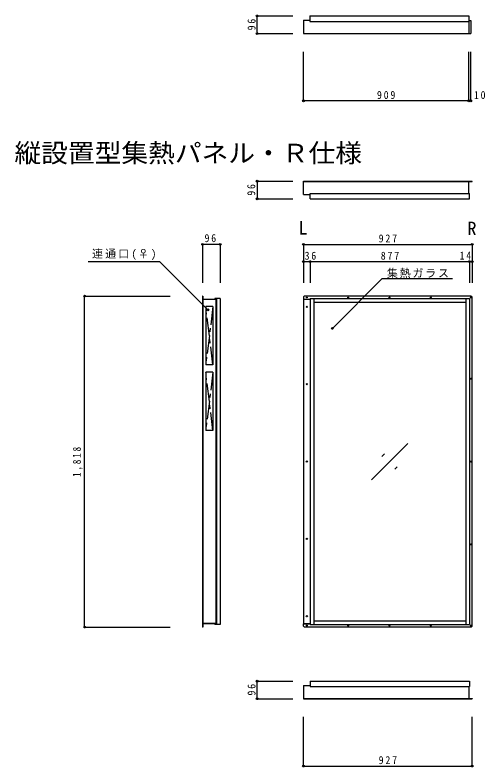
# Model space of a CAD drawing. Units: millimetres at full size, sheet at 1:20; details may follow other scales. Extents: x -4150 to 1803, y -5254 to 5444.
# Drawn here: x -4150 to -1566, y -5182 to -1052 of the extents above; entities that cross this region are included whole.
import ezdxf
from ezdxf.enums import TextEntityAlignment as Align

# ---------------------------------------------------------------- set-up
doc = ezdxf.new("R2010")
doc.units = ezdxf.units.MM
doc.header["$LTSCALE"] = 20
doc.header["$PDMODE"] = 32
doc.header["$PDSIZE"] = 10
doc.linetypes.add('CHAIN1', pattern=[8, 5, -1, 1, -1])
doc.layers.add('0-0', color=7, linetype='Continuous')
doc.styles.add('ＭＳ ゴシック', font='')
doc.styles.get('ＭＳ ゴシック').set_extended_font_data('MS Gothic')

msp = doc.modelspace()

# ---------------------------------------------------------------- linework, layer by layer
at = {"layer": '0-0'}
for p, q in [((-2819.06, -1056.7), (-2622.88, -1056.7)), ((-2819.06, -1153.7), (-2819.06, -1056.7)), ((-2529.8, -1056.7), (-2529.8, -1086.7)), ((-2529.8, -1056.7), (-1654.8, -1056.7)), ((-1654.8, -1056.7), (-1654.8, -1152.7)), ((-2563.8, -1080.7), (-2563.8, -1153.7)), ((-2563.8, -1080.7), (-2529.8, -1080.7)), ((-2529.8, -1086.7), (-1654.8, -1086.7)), ((-1654.8, -1081.2), (-1644.8, -1081.2)), ((-1644.8, -1081.2), (-1644.8, -1153.2)), ((-2819.06, -1153.7), (-2622.88, -1153.7)), ((-2563.8, -1152.7), (-1654.8, -1152.7)), ((-2563.8, -1153.2), (-1644.8, -1153.2)), ((-2563.8, -1153.7), (-1654.8, -1153.7)), ((-1654.8, -1152.7), (-1654.8, -1153.7)), ((-2563.8, -1523.4), (-2563.8, -1253.67)), ((-1654.8, -1523.4), (-1654.8, -1253.67)), ((-1654.8, -1523.4), (-1654.8, -1253.67)), ((-1644.8, -1523.4), (-1644.8, -1253.67)), ((-1654.8, -1523.4), (-2563.8, -1523.4)), ((-1654.8, -1523.4), (-1644.8, -1523.4)), ((-2819.06, -1964.42), (-2819.06, -2061.42)), ((-2819.06, -1964.42), (-2622.88, -1964.42)), ((-2563.8, -1964.92), (-1636.8, -1964.92)), ((-2563.8, -1965.42), (-1636.8, -1965.42)), ((-1654.8, -2031.42), (-1654.8, -1965.42)), ((-1636.8, -1965.42), (-1636.8, -1964.42)), ((-2819.06, -2061.42), (-2622.88, -2061.42)), ((-2563.8, -2037.42), (-2527.8, -2037.42)), ((-2527.8, -2061.42), (-1650.8, -2061.42)), ((-1650.8, -2061.42), (-1650.8, -2031.42)), ((-3021.8, -2311.31), (-3118.8, -2311.31)), ((-3118.8, -2311.31), (-3118.8, -2523.37)), ((-3021.8, -2311.31), (-3021.8, -2523.37)), ((-2563.8, -2311.31), (-2563.8, -2523.37)), ((-2563.8, -2311.31), (-1636.8, -2311.31)), ((-2563.8, -2311.31), (-2563.8, -2523.37)), ((-1636.8, -2311.31), (-1636.8, -2523.37)), ((-2563.8, -2406.3), (-2527.8, -2406.3)), ((-2563.8, -2406.3), (-2563.8, -2523.37)), ((-2527.8, -2406.3), (-2527.8, -2523.37)), ((-2527.8, -2406.3), (-1650.8, -2406.3)), ((-2527.8, -2406.3), (-2527.8, -2523.37)), ((-1650.8, -2406.3), (-1650.8, -2523.37)), ((-1650.8, -2406.3), (-1636.8, -2406.3)), ((-1636.8, -2406.3), (-1636.8, -2523.37)), ((-2405.45, -2773.02), (-2131.55, -2499.12)), ((-2131.55, -2499.12), (-1744.47, -2499.12)), ((-3767.02, -4413.6), (-3767.02, -2595.6)), ((-3767.02, -2595.6), (-3297.11, -2595.6)), ((-3118.8, -2595.6), (-3118.8, -4413.6)), ((-3117.8, -2595.6), (-3118.8, -2595.6)), ((-3118.3, -2595.6), (-3118.3, -4413.6)), ((-3117.8, -2595.6), (-3117.8, -2613.6)), ((-2558.8, -2595.6), (-2563.8, -2600.6)), ((-2563.8, -2600.6), (-2563.8, -2613.6)), ((-1641.8, -2595.6), (-2558.8, -2595.6)), ((-1641.8, -2595.6), (-1636.8, -2600.6)), ((-1636.8, -4408.6), (-1636.8, -2600.6)), ((-3046.3, -2614.1), (-3118.3, -2614.1)), ((-3041.8, -2613.6), (-3117.8, -2613.6)), ((-3021.8, -2609.6), (-3051.8, -2609.6)), ((-3051.8, -2609.6), (-3051.8, -2611.6)), ((-3041.8, -2611.6), (-3051.8, -2611.6)), ((-3046.3, -2614.1), (-3046.3, -4395.1)), ((-3045.8, -2613.6), (-3045.8, -4395.6)), ((-3041.8, -2611.6), (-3041.8, -4397.6)), ((-3021.8, -2609.6), (-3021.8, -4399.6)), ((-2563.8, -2613.6), (-2563.8, -4395.6)), ((-2527.8, -2613.6), (-2563.8, -2613.6)), ((-2527.8, -2609.6), (-2527.8, -4399.6)), ((-2527.8, -2609.6), (-1650.8, -2609.6)), ((-2507.8, -2609.6), (-2507.8, -4399.6)), ((-2507.8, -2629.6), (-1670.8, -2629.6)), ((-1670.8, -2609.6), (-1670.8, -4399.6)), ((-1650.8, -2609.6), (-1650.8, -4399.6)), ((-2190.8, -3604.6), (-1990.8, -3404.6)), ((-2133.22, -3476.31), (-2119.08, -3462.17)), ((-2062.51, -3547.03), (-2048.37, -3532.88)), ((-3767.02, -4413.6), (-3297.11, -4413.6)), ((-3117.8, -4413.6), (-3118.8, -4413.6)), ((-3046.3, -4395.1), (-3118.3, -4395.1)), ((-3021.8, -4399.6), (-3051.8, -4399.6)), ((-2563.8, -4408.6), (-2563.8, -4395.6)), ((-2563.8, -4408.6), (-2558.8, -4413.6)), ((-1641.8, -4413.6), (-2558.8, -4413.6)), ((-2527.8, -4399.6), (-1650.8, -4399.6)), ((-2507.8, -4379.6), (-1670.8, -4379.6)), ((-1641.8, -4413.6), (-1636.8, -4408.6)), ((-2819.06, -4710.6), (-2622.88, -4710.6)), ((-2819.06, -4807.6), (-2819.06, -4710.6)), ((-2563.8, -4734.6), (-2563.8, -4807.6)), ((-2563.8, -4734.6), (-2527.8, -4734.6)), ((-2527.8, -4710.6), (-1650.8, -4710.6)), ((-1654.8, -4740.6), (-1654.8, -4806.6)), ((-1650.8, -4710.6), (-1650.8, -4740.6)), ((-2819.06, -4807.6), (-2622.88, -4807.6)), ((-2563.8, -4806.6), (-1636.8, -4806.6)), ((-2563.8, -4807.1), (-1636.8, -4807.1)), ((-2563.8, -4807.6), (-1636.8, -4807.6)), ((-1636.8, -4806.6), (-1636.8, -4807.6)), ((-2563.8, -5177.3), (-2563.8, -4907.57)), ((-2563.8, -5177.3), (-2563.8, -4907.57)), ((-1636.8, -5177.3), (-1636.8, -4907.57)), ((-2563.8, -5177.3), (-1636.8, -5177.3))]:
    msp.add_line(p, q, dxfattribs=at)
at = {"layer": '0-0', "linetype": 'CHAIN1'}
for p, q in [((-3061.8, -2653.6), (-3101.8, -2973.6)), ((-3061.8, -2973.6), (-3101.8, -2653.6)), ((-3061.8, -3013.6), (-3101.8, -3333.6)), ((-3061.8, -3333.6), (-3101.8, -3013.6))]:
    msp.add_line(p, q, dxfattribs=at)
at = {"layer": '0-0'}
for points in [[(-2563.8, -2037.42), (-2563.8, -1964.42), (-1636.8, -1964.42)], [(-2527.8, -2061.42), (-2527.8, -2031.42), (-1650.8, -2031.42)], [(-3089.59, -2671.33), (-3354.28, -2406.64), (-3747.97, -2406.64)], [(-3061.8, -2653.6), (-3101.8, -2653.6), (-3101.8, -2973.6)], [(-3061.8, -2653.6), (-3061.8, -2973.6), (-3101.8, -2973.6)], [(-3061.8, -3013.6), (-3101.8, -3013.6), (-3101.8, -3333.6)], [(-3061.8, -3013.6), (-3061.8, -3333.6), (-3101.8, -3333.6)], [(-3041.8, -4395.6), (-3117.8, -4395.6), (-3117.8, -4413.6)], [(-3041.8, -4397.6), (-3051.8, -4397.6), (-3051.8, -4399.6)], [(-2527.8, -4710.6), (-2527.8, -4740.6), (-1650.8, -4740.6)]]:
    msp.add_lwpolyline(points, dxfattribs=at)
msp.add_lwpolyline([(-2557.28, -4395.6), (-2527.8, -4395.6), (-2563.8, -4395.6)], close=True, dxfattribs=at)
for centre, radius in [((-2545.8, -2603.6), 2.5), ((-2318.3, -2603.6), 2.5), ((-2090.8, -2603.6), 2.5), ((-1863.3, -2603.6), 2.5), ((-1644.8, -2603.6), 2.5), ((-2545.8, -2654.6), 3.5), ((-1644.8, -3049.6), 2.5), ((-2545.8, -3079.6), 3.5), ((-2545.8, -3504.6), 3.5), ((-1644.8, -3504.6), 2.5), ((-2545.8, -3929.6), 3.5), ((-1644.8, -3959.6), 2.5), ((-2545.8, -4354.6), 3.5), ((-2545.8, -4405.6), 2.5), ((-2318.3, -4405.6), 2.5), ((-2090.8, -4405.6), 2.5), ((-1863.3, -4405.6), 2.5), ((-1644.8, -4405.6), 2.5)]:
    msp.add_circle(centre, radius, dxfattribs=at)
for p in [(-2819.06, -1056.7), (-2819.06, -1153.7), (-2563.8, -1523.4), (-1654.8, -1523.4), (-1644.8, -1523.4), (-2819.06, -1964.42), (-2819.06, -2061.42), (-3118.8, -2311.31), (-3021.8, -2311.31), (-2563.8, -2311.31), (-1636.8, -2311.31), (-2563.8, -2406.3), (-2527.8, -2406.3), (-1650.8, -2406.3), (-1636.8, -2406.3), (-3767.02, -2595.6), (-3089.59, -2671.33), (-2405.45, -2773.02), (-3767.02, -4413.6), (-2819.06, -4710.6), (-2819.06, -4807.6), (-2563.8, -5177.3), (-1636.8, -5177.3)]:
    msp.add_point(p, dxfattribs=at)

# ---------------------------------------------------------------- texts
at = {"layer": '0-0', "style": 'ＭＳ ゴシック', "width": 1.05}
msp.add_text('縦設置型集熱パネル・Ｒ仕様', height=102.6, dxfattribs=at).set_placement((-4152.87, -1892.03), align=Align.BOTTOM_LEFT)
at = {"layer": '0-0', "style": 'ＭＳ ゴシック'}
for s, p in [('L', (-2591.41, -2279.29)), ('R', (-1663.02, -2282.37))]:
    msp.add_text(s, height=73.31, dxfattribs=at).set_placement(p, align=Align.BOTTOM_LEFT)
at = {"layer": '0-0', "char_height": 43.99, "attachment_point": 7, "rotation": 90, "style": 'ＭＳ ゴシック'}
for s, insert in [('\\T1.36;\\W0.9;96', (-2827.09, -1135.77)), ('\\T1.36;\\W0.9;96', (-2828.84, -2043.95)), ('\\T1.38;\\W0.85;1,818', (-3777.02, -3589.6)), ('\\T1.36;\\W0.9;96', (-2827.09, -4789.67))]:
    msp.add_mtext(s, dxfattribs=dict(at, insert=insert))
at = {"layer": '0-0', "char_height": 43.99, "attachment_point": 7, "style": 'ＭＳ ゴシック'}
for s, insert in [('\\T1.38;\\W0.9;909', (-2160.3, -1513.4)), ('\\T1.36;\\W0.9;10', (-1627.2, -1513.79)), ('\\T1.36;\\W0.9;96', (-3107.96, -2299.88)), ('\\T1.38;\\W0.9;927', (-2150.8, -2301.31)), ('\\T1.2;連通口(♀)', (-3726.33, -2396.88)), ('\\T1.36;\\W0.9;36', (-2557.83, -2396.43)), ('\\T1.38;\\W0.9;877', (-2139.3, -2396.3)), ('\\T1.36;\\W0.9;14', (-1705.89, -2394.91)), ('\\T1.17;集熱ガラス', (-2105.35, -2496.74)), ('\\T1.38;\\W0.9;927', (-2150.8, -5167.3))]:
    msp.add_mtext(s, dxfattribs=dict(at, insert=insert))

doc.saveas('drawing.dxf')
